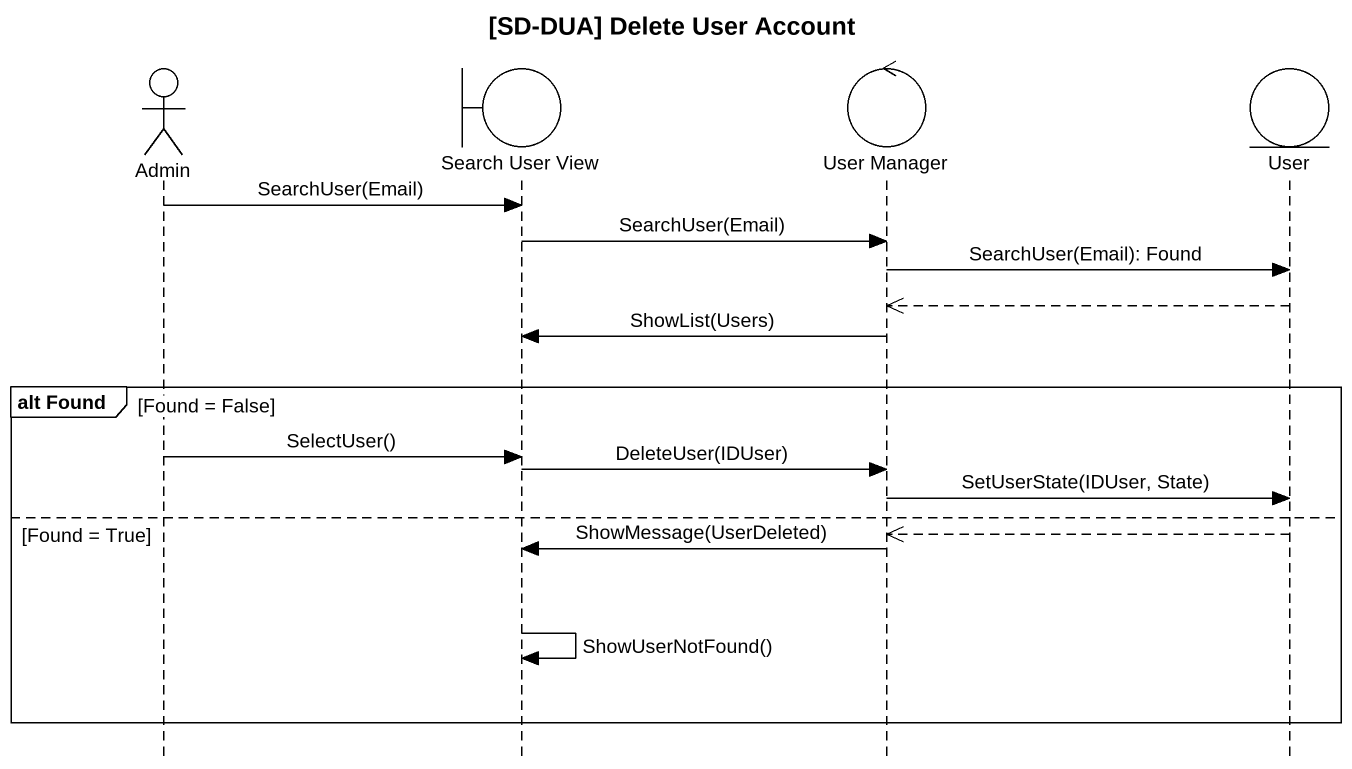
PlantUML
@startuml
title [SD-DUA] Delete User Account
hide footbox
actor Admin
boundary "Search User View" as Search_User_View
control "User Manager" as User_Manager
entity User

Admin -> Search_User_View : SearchUser(Email)
Search_User_View -> User_Manager : SearchUser(Email)
User_Manager -> User : SearchUser(Email): Found
User -->> User_Manager
User_Manager -> Search_User_View : ShowList(Users)
group alt Found [Found = False]
  Admin -> Search_User_View : SelectUser()
  Search_User_View -> User_Manager : DeleteUser(IDUser)
  User_Manager -> User : SetUserState(IDUser, State)
else Found = True
  User -->> User_Manager
  User_Manager -> Search_User_View : ShowMessage(UserDeleted)
  Search_User_View -> Search_User_View : ShowUserNotFound()
end
@enduml
